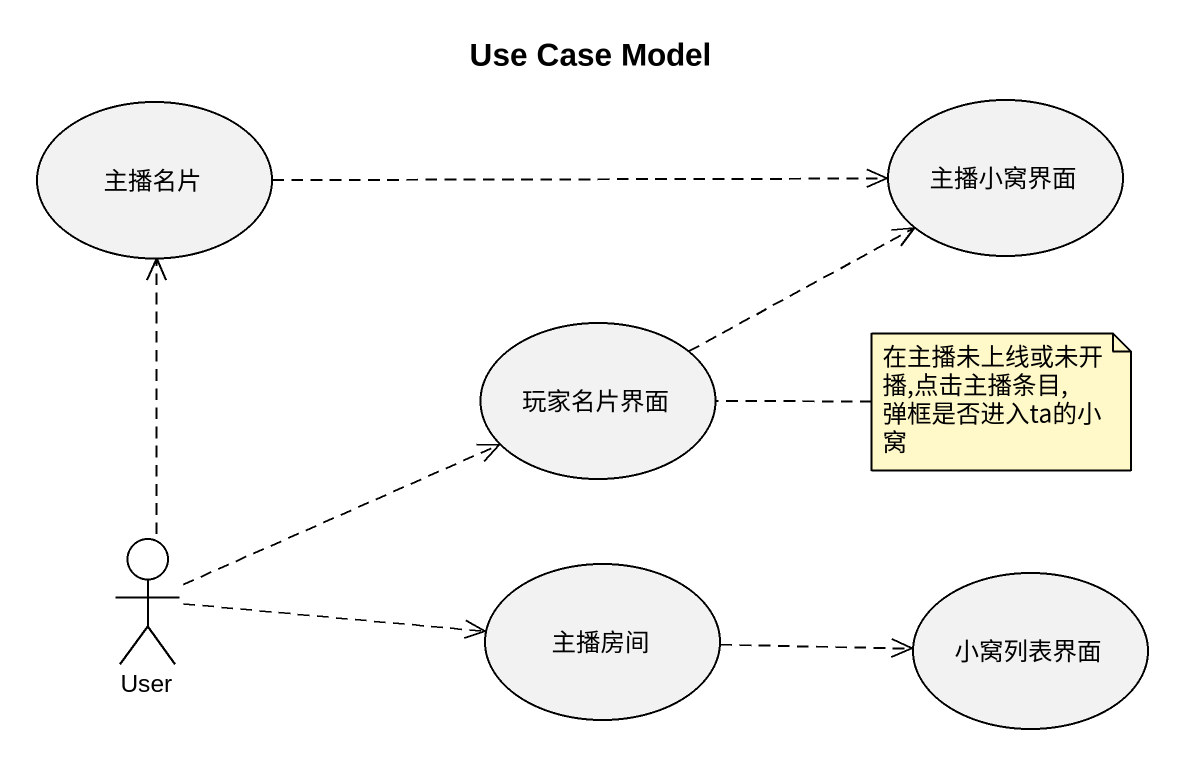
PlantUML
@startuml
title Use Case Model
usecase 主播名片
usecase 主播小窝界面
usecase 玩家名片界面
actor User
usecase 主播房间
usecase 小窝列表界面
主播名片 .right.> 主播小窝界面
玩家名片界面 .right.> 主播小窝界面
User .up.> 主播名片
User .right.> 玩家名片界面
User .right.> 主播房间
主播房间 .right.> 小窝列表界面
note right of 玩家名片界面 : 在主播未上线或未开播,点击主播条目,弹框是否进入ta的小窝
@enduml
